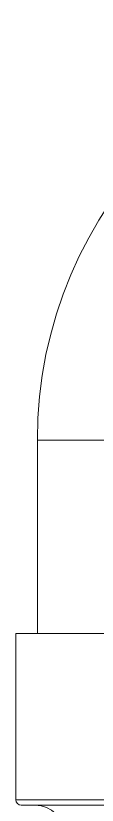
# Model space of a CAD drawing. Header units: millimetres. Extents: x 6110 to 6704, y -2661 to -1821.
# Drawn here: x 6492.19 to 6494.08, y -2140.94 to -2122.57 of the extents above; entities that cross this region are included whole.
import ezdxf

# ---------------------------------------------------------------- set-up
doc = ezdxf.new("R2010")
doc.units = ezdxf.units.MM
doc.header["$LTSCALE"] = 0.1
doc.layers.get('0').update_dxf_attribs({"lineweight": 15})

msp = doc.modelspace()

# ---------------------------------------------------------------- linework, layer by layer
for p, q in [((6497.4374, -2132.4413), (6492.6873, -2132.4413)), ((6492.6873, -2136.9414), (6492.6873, -2132.4413)), ((6492.1873, -2140.8165), (6492.1873, -2136.9414)), ((6497.9374, -2136.9414), (6492.1874, -2136.9414)), ((6492.1873, -2140.8165), (6497.9374, -2140.8165)), ((6492.3123, -2140.9415), (6497.8124, -2140.9415))]:
    msp.add_line(p, q)
for centre, radius, start, end in [((6502.5626, -2132.4413), 9.8752, 90, 180), ((6492.3123, -2140.8165), 0.125, 180, 270), ((6492.6373, -2141.6165), 0.675, 0, 90)]:
    msp.add_arc(centre, radius, start, end)

doc.saveas('drawing.dxf')
